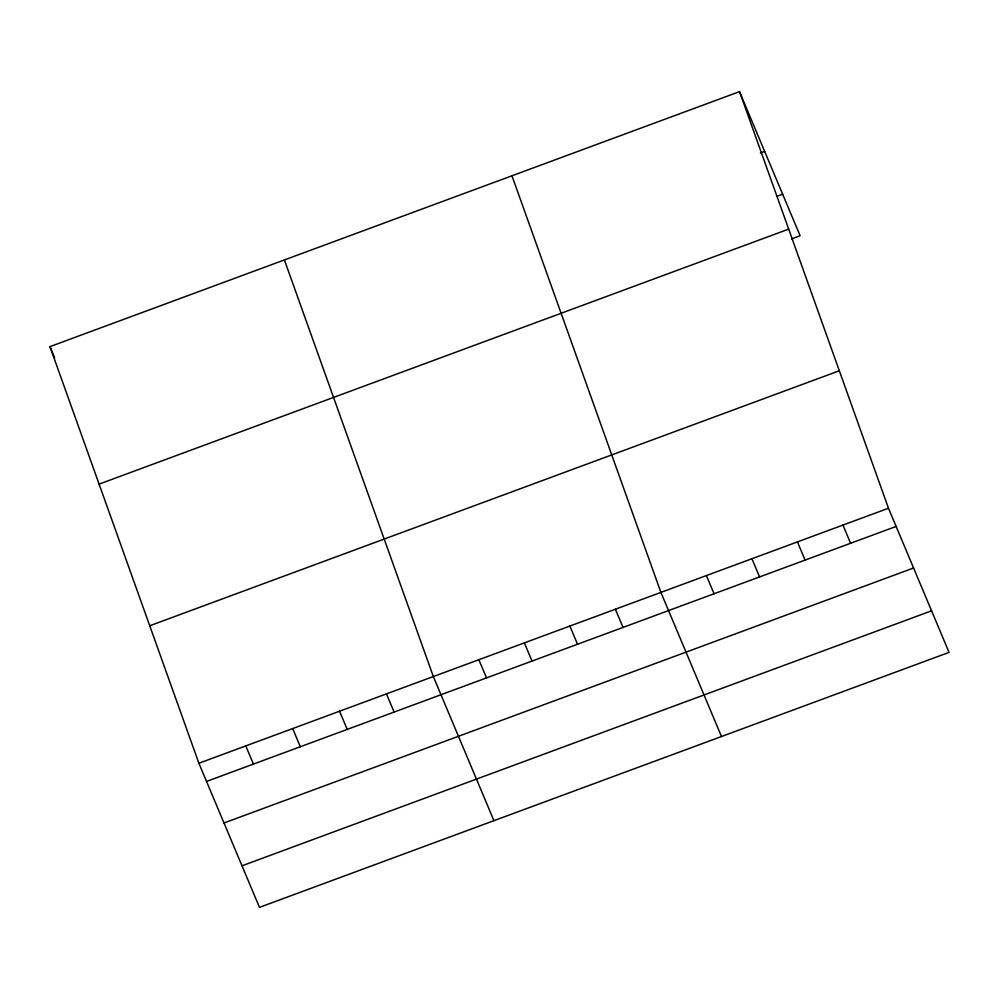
<?xml version="1.0" encoding="UTF-8"?>
<svg xmlns="http://www.w3.org/2000/svg" width="999" height="999" viewBox="0 0 999 999"><rect width="100%" height="100%" fill="white"/><g stroke="black" fill="none" stroke-linecap="round" stroke-linejoin="round"><path stroke-width="1.5" d="M739.535 91.633L888.473 508.241L949.05 652.372L259.465 907.367L198.888 763.248L49.95 346.628L739.535 91.633L800.112 235.752L791.583 238.911M760.376 152.959L764.647 151.373M776.947 196.303L782.642 194.193M99.101 484.115L788.673 229.121M149.738 625.761L839.322 370.766M198.888 763.248L888.473 508.241M206.531 781.43L896.115 526.436M224.001 822.989L913.586 567.994M241.995 865.808L931.58 610.814M842.956 525.074L850.599 543.256M797.439 541.908L805.082 560.089M751.935 558.741L759.577 576.923M706.418 575.561L714.06 593.756M721.49 736.513L660.901 592.395L511.963 175.787M615.396 609.228L623.039 627.409M569.88 626.061L577.522 644.243M524.375 642.881L532.017 661.076M478.858 659.715L486.501 677.896M493.931 820.666L433.341 676.548L284.403 259.927M386.451 693.88L394.093 712.075M339.56 711.226L347.202 729.407M292.67 728.571L300.312 746.753M245.779 745.903L253.421 764.085M49.95 346.628L54.658 357.829"/></g></svg>
